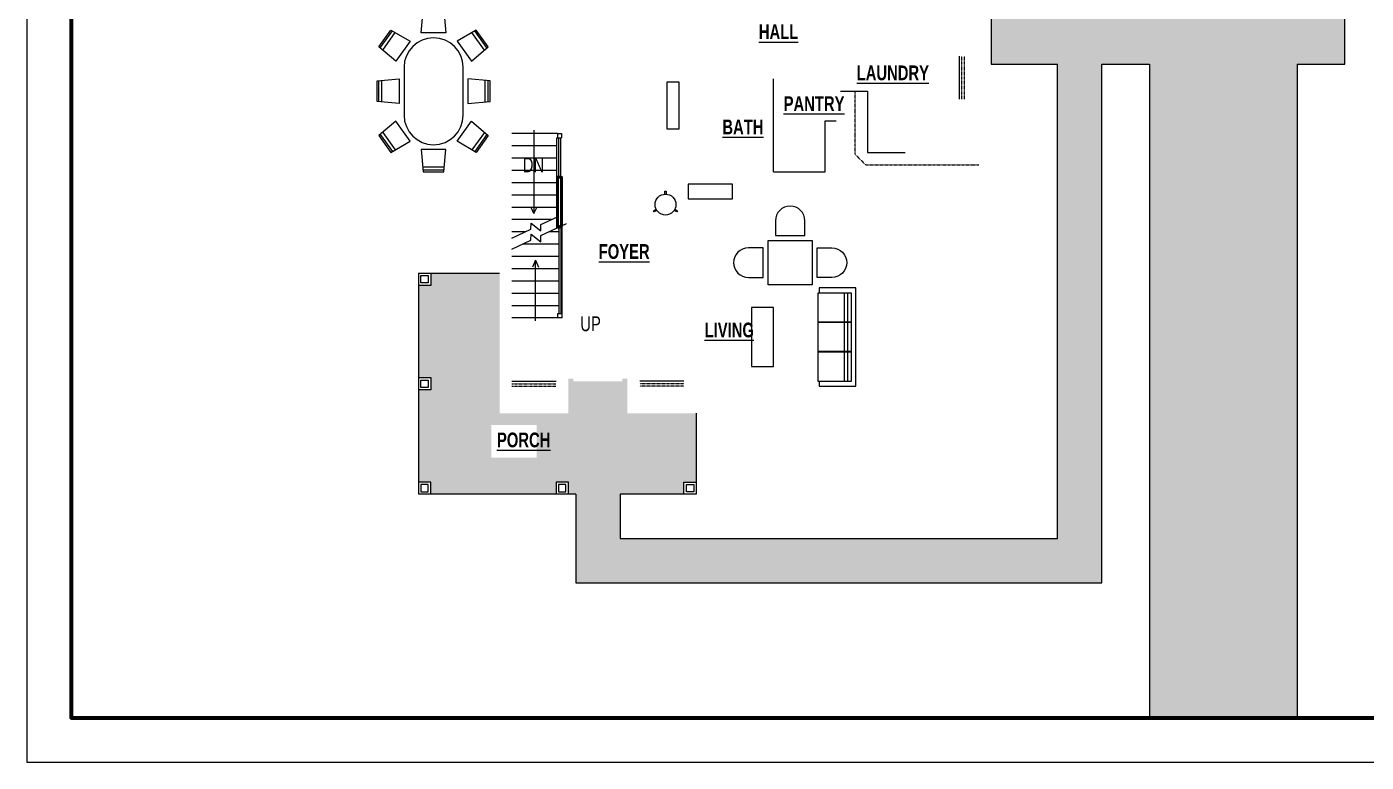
# Model space of a CAD drawing. Header units: inches. Extents: x 43 to 7578, y 1297 to 3809.
# Drawn here: x 43 to 1133, y 2657 to 3255 of the extents above; entities that cross this region are included whole.
import ezdxf

# ---------------------------------------------------------------- set-up
doc = ezdxf.new("R2010")
doc.units = ezdxf.units.IN
doc.header["$LTSCALE"] = 0.5
doc.header["$MEASUREMENT"] = 0
doc.linetypes.add('HIDDEN2', pattern=[0.1875, 0.125, -0.0625])
doc.layers.add('A-Wall', color=113, linetype='Continuous', lineweight=50)
doc.layers.add('I-Furn', color=30, linetype='Continuous', lineweight=18)
doc.styles.add('Annotative', font='romans.shx', dxfattribs={"width": 0.75})

# ---------------------------------------------------------------- blocks, each defined once
blk = doc.blocks.new('I_FURN_CHAIR_SHAKER BENCH_P')
at = {"color": 0, "linetype": 'ByBlock', "lineweight": -2}
blk.add_lwpolyline([(10, -19), (10, 19), (0, 19), (0, -19)], close=True, dxfattribs=at)
at = {"layer": 'Defpoints', "color": 0, "linetype": 'ByBlock', "lineweight": -2}
for p in [(0, 19), (5, 0), (10, 0), (0, -19)]:
    blk.add_point(p, dxfattribs=at)
blk = doc.blocks.new('*U421')
at = {"layer": 'I-Furn', "color": 30, "linetype": 'Continuous', "lineweight": 18}
blk.add_blockref('I_FURN_CHAIR_SHAKER BENCH_P', (0, 0), dxfattribs=at)
blk = doc.blocks.new('I_FURN_TABLE_SHAKER CANDLE_P')
at = {"color": 0, "linetype": 'ByBlock', "lineweight": -2}
for points in [[(-4.7, 7.1), (-5.9, 9.3), (-5.1, 9.8), (-3.8, 7.6)], [(8.5, 0.5), (11, 0.5), (11, -0.5), (8.5, -0.5)], [(-3.8, -7.6), (-5.1, -9.8), (-5.9, -9.3), (-4.7, -7.1)]]:
    blk.add_lwpolyline(points, dxfattribs=at)
blk.add_circle((0, 0), 8.5, dxfattribs=at)
blk = doc.blocks.new('*U422')
at = {"layer": 'I-Furn', "color": 30, "linetype": 'Continuous', "lineweight": 18}
blk.add_blockref('I_FURN_TABLE_SHAKER CANDLE_P', (0, 0), dxfattribs=at)
blk = doc.blocks.new('I_FURN_TABLE_COFFEE TABLE_P')
at = {"color": 0, "linetype": 'ByBlock', "lineweight": -2}
blk.add_lwpolyline([(-24, 9), (-24, -9), (24, -9), (24, 9)], close=True, dxfattribs=at)
at = {"layer": 'Defpoints', "color": 0, "linetype": 'ByBlock', "lineweight": -2}
for p in [(-24, 9), (24, 9), (-24, -9), (24, -9)]:
    blk.add_point(p, dxfattribs=at)
blk = doc.blocks.new('*U423')
at = {"layer": 'I-Furn', "color": 30, "linetype": 'Continuous', "lineweight": 18}
blk.add_blockref('I_FURN_TABLE_COFFEE TABLE_P', (0, 0), dxfattribs=at)
blk = doc.blocks.new('I_FURN_CHAIR_CHAIR 6_P')
at = {"color": 0, "linetype": 'ByBlock', "lineweight": -2}
blk.add_lwpolyline([(12, -12), (24, -12), (24, 12), (12, 12, 1)], format="xyb", close=True, dxfattribs=at)
at = {"layer": 'Defpoints', "color": 0, "linetype": 'ByBlock', "lineweight": -2}
for p in [(0, 12), (12, 0), (24, 0), (0, -12)]:
    blk.add_point(p, dxfattribs=at)
blk = doc.blocks.new('*U424')
at = {"layer": 'I-Furn', "color": 30, "linetype": 'Continuous', "lineweight": 18}
blk.add_blockref('I_FURN_CHAIR_CHAIR 6_P', (0, 0), dxfattribs=at)
blk = doc.blocks.new('*U425')
at = {"layer": 'I-Furn', "color": 30, "linetype": 'Continuous', "lineweight": 18, "extrusion": (0, 0, -1), "xscale": -1, "zscale": -1}
blk.add_blockref('I_FURN_CHAIR_CHAIR 6_P', (0, 0), dxfattribs=at)
blk = doc.blocks.new('I_FURN_CHAIR_DINING SIDE_P')
at = {"color": 0, "linetype": 'ByBlock', "lineweight": -2}
for p, q in [((0.081, 0.426), (0.081, -0.426)), ((0.224, 0.437), (0.224, -0.437))]:
    blk.add_line(p, q, dxfattribs=at)
blk.add_lwpolyline([(1, 0.5), (0, 0.419), (0, -0.419), (1, -0.5)], close=True, dxfattribs=at)
at = {"layer": 'Defpoints', "color": 0, "linetype": 'ByBlock', "lineweight": -2}
for p in [(0, 0.5), (0, -0.5), (0.5, 0), (1, 0)]:
    blk.add_point(p, dxfattribs=at)
blk = doc.blocks.new('*U426')
at = {"layer": 'I-Furn', "color": 30, "linetype": 'Continuous', "lineweight": 18, "extrusion": (0, 0, -1), "xscale": -18, "yscale": 20, "zscale": -18}
blk.add_blockref('I_FURN_CHAIR_DINING SIDE_P', (0, 0), dxfattribs=at)
blk = doc.blocks.new('*U427')
at = {"layer": 'I-Furn', "color": 30, "linetype": 'Continuous', "lineweight": 18, "xscale": 18, "yscale": 20, "zscale": 18}
blk.add_blockref('I_FURN_CHAIR_DINING SIDE_P', (0, 0), dxfattribs=at)
blk = doc.blocks.new('*U428')
at = {"layer": 'I-Furn', "color": 30, "linetype": 'Continuous', "lineweight": 18, "xscale": 18, "yscale": 20, "zscale": 18}
blk.add_blockref('I_FURN_CHAIR_DINING SIDE_P', (0, 0), dxfattribs=at)
blk = doc.blocks.new('*U429')
at = {"layer": 'I-Furn', "color": 30, "linetype": 'Continuous', "lineweight": 18, "xscale": 18, "yscale": 20, "zscale": 18}
blk.add_blockref('I_FURN_CHAIR_DINING SIDE_P', (0, 0), dxfattribs=at)
blk = doc.blocks.new('*U432')
at = {"layer": 'I-Furn', "color": 30, "linetype": 'Continuous', "lineweight": 18}
blk.add_blockref('I_FURN_CHAIR_CHAIR 6_P', (0, 0), dxfattribs=at)
blk = doc.blocks.new('I_FURN_TABLE_OVAL_P')
at = {"color": 0, "linetype": 'ByBlock', "lineweight": -2}
blk.add_lwpolyline([(-19.5, 24, 1), (-19.5, -24), (19.5, -24, 1), (19.5, 24)], format="xyb", close=True, dxfattribs=at)
at = {"layer": 'Defpoints', "color": 0, "linetype": 'ByBlock', "lineweight": -2}
for p in [(-43.5, 24), (43.5, 24), (-43.5, -24), (43.5, -24)]:
    blk.add_point(p, dxfattribs=at)
blk = doc.blocks.new('*U433')
at = {"layer": 'I-Furn', "color": 30, "linetype": 'Continuous', "lineweight": 18}
blk.add_blockref('I_FURN_TABLE_OVAL_P', (0, 0), dxfattribs=at)
blk = doc.blocks.new('I_FURN_TABLE_RECTANGULAR 36X36_P')
at = {"color": 0, "linetype": 'ByBlock', "lineweight": -2}
blk.add_lwpolyline([(-0.5, -0.5), (-0.5, 0.5), (0.5, 0.5), (0.5, -0.5)], close=True, dxfattribs=at)
at = {"layer": 'Defpoints', "color": 0, "linetype": 'ByBlock', "lineweight": -2}
for p in [(-0.5, 0.5), (0.5, 0.5), (-0.5, -0.5), (0.5, -0.5)]:
    blk.add_point(p, dxfattribs=at)
blk = doc.blocks.new('*U434')
at = {"layer": 'I-Furn', "color": 30, "linetype": 'Continuous', "lineweight": 18, "xscale": 36, "yscale": 36, "zscale": 29}
blk.add_blockref('I_FURN_TABLE_RECTANGULAR 36X36_P', (0, 0), dxfattribs=at)
blk = doc.blocks.new('I_FURN_BOOK_5 SHELVES_P')
at = {"color": 0, "linetype": 'ByBlock', "lineweight": -2}
blk.add_lwpolyline([(12, 18), (0, 18), (0, -18), (12, -18)], close=True, dxfattribs=at)
at = {"layer": 'Defpoints', "color": 0, "linetype": 'ByBlock', "lineweight": -2}
for p in [(0, 18), (0, -18)]:
    blk.add_point(p, dxfattribs=at)
blk = doc.blocks.new('*U435')
at = {"layer": 'I-Furn', "color": 30, "linetype": 'Continuous', "lineweight": 18}
blk.add_blockref('I_FURN_BOOK_5 SHELVES_P', (0, 0), dxfattribs=at)
blk = doc.blocks.new('I_FURN_SOFA_LONG_P')
at = {"color": 0, "linetype": 'ByBlock', "lineweight": -2}
for p, q in [((6.6, 35.8), (6.6, 12.2)), ((9.2, 35.8), (9.2, 12.2)), ((3.7, 12.2), (31, 12.2)), ((3.7, 11.8), (31, 11.8)), ((6.6, 11.8), (6.6, -11.8)), ((9.2, 11.8), (9.2, -11.8)), ((3.7, -11.8), (31, -11.8)), ((3.7, -12.2), (31, -12.2)), ((6.6, -12.2), (6.6, -35.8)), ((9.2, -12.2), (9.2, -35.8))]:
    blk.add_line(p, q, dxfattribs=at)
blk.add_lwpolyline([(0, 40), (0, -40), (30, -40), (30, -35.8), (31, -35.8), (31, 35.8), (30, 35.8), (30, 40)], close=True, dxfattribs=at)
blk.add_lwpolyline([(30, 35.8), (3.7, 35.8), (3.7, -35.8), (30, -35.8)], dxfattribs=at)
at = {"layer": 'Defpoints', "color": 0, "linetype": 'ByBlock', "lineweight": -2}
for p in [(0, 40), (0, -40)]:
    blk.add_point(p, dxfattribs=at)
blk = doc.blocks.new('*U436')
at = {"layer": 'I-Furn', "color": 30, "linetype": 'Continuous', "lineweight": 18}
blk.add_blockref('I_FURN_SOFA_LONG_P', (0, 0), dxfattribs=at)
blk = doc.blocks.new('*U437')
at = {"layer": 'I-Furn', "color": 30, "linetype": 'Continuous', "lineweight": 18, "extrusion": (0, 0, -1), "xscale": -18, "yscale": 20, "zscale": -18}
blk.add_blockref('I_FURN_CHAIR_DINING SIDE_P', (0, 0), dxfattribs=at)
blk = doc.blocks.new('*U438')
at = {"layer": 'I-Furn', "color": 30, "linetype": 'Continuous', "lineweight": 18, "extrusion": (0, 0, -1), "xscale": -18, "yscale": 20, "zscale": -18}
blk.add_blockref('I_FURN_CHAIR_DINING SIDE_P', (0, 0), dxfattribs=at)
blk = doc.blocks.new('*U439')
at = {"layer": 'I-Furn', "color": 30, "linetype": 'Continuous', "lineweight": 18, "xscale": 18, "yscale": 20, "zscale": 18}
blk.add_blockref('I_FURN_CHAIR_DINING SIDE_P', (0, 0), dxfattribs=at)
blk = doc.blocks.new('*U440')
at = {"layer": 'I-Furn', "color": 30, "linetype": 'Continuous', "lineweight": 18, "extrusion": (0, 0, -1), "xscale": -18, "yscale": 20, "zscale": -18}
blk.add_blockref('I_FURN_CHAIR_DINING SIDE_P', (0, 0), dxfattribs=at)

msp = doc.modelspace()

# ---------------------------------------------------------------- hatches: boundary and pattern name
h = msp.add_hatch()
h.set_pattern_fill('AR-CONC', color=256, angle=90)
h.set_pattern_definition([(140, (0, 0), (0.627521, 7.172602), [0.75, -8.25]), (85, (0, 0), (-7.521921, -1.387513), [0.6, -6.6]), (190.45144, (0.052, 0.598), (-6.8944, 5.785088), [0.637402, -7.011421]), (136.1842, (-2, 1e-16), (1.655193, 10.672413), [1.125, -12.375]), (186.63564, (-1.862, 0.889), (-9.741186, 9.34662), [0.956103, -10.517138]), (81.18416, (-2, 1e-16), (-9.741186, 9.34662), [0.9, -9.9]), (111, (-1.5, 1), (4.026189, 5.9690705), [0.75, -8.25]), (56, (-1.5, 1), (-7.2515, 2.433153), [0.6, -6.6]), (161.45144, (-1.1645, 1.4974), (-3.225312, 8.402224), [0.637402, -7.011421]), (127.5, (0, 0), (-3.3289385, 0.1215986), [0, -6.52, 0, -6.7, 0, -6.625]), (97.5, (0, 0), (-3.944117, 2.6306954), [0, -3.82, 0, -6.37, 0, -2.525]), (57.5, (-1e-16, -2.23), (0.2255487, 5.3382244), [0, -2.5, 0, -7.8, 0, -10.35]), (47.5, (-2e-16, -3.23), (-1.00105, 5.8318617), [0, -3.25, 0, -5.18, 0, -7.35])])
h.paths.add_polyline_path([(1076.53798, 3225.03792), (1115.53798, 3225.03792), (1115.53798, 3362.03792), (1115.53798, 3482.03792), (1115.53798, 3633.03792), (911.53798, 3633.03792), (911.53798, 3609.03792), (911.53798, 3585.03792), (900.91298, 3585.03792), (900.91298, 3441.03792), (901.53798, 3441.03792), (911.53798, 3441.03792), (911.53798, 3417.03792), (863.53798, 3417.03792), (863.53798, 3393.03792), (852.91298, 3393.03792), (852.91298, 3297.03792), (853.53798, 3297.03792), (863.53798, 3297.03792), (863.53798, 3273.03792), (827.53798, 3273.03792), (827.53798, 3237.03792), (827.53798, 3225.03792), (881.53798, 3225.03792), (881.53798, 2839.03792), (525.53798, 2839.03792), (525.53798, 2875.03792), (577.55668, 2875.03792), (577.55668, 2885.03792), (587.55668, 2885.03792), (587.55668, 2941.03792), (531.53798, 2941.03792), (531.53798, 2969.03792), (527.53798, 2969.03792), (527.53798, 2967.03792), (487.53798, 2967.03792), (487.53798, 2969.03792), (483.53798, 2969.03792), (483.53798, 2941.03792), (427.53798, 2941.03792), (427.53798, 3055.03792), (371.53798, 3055.03792), (371.53798, 3045.03792), (361.53798, 3045.03792), (361.53798, 2970.03792), (371.53798, 2970.03792), (371.53798, 2960.03792), (361.53798, 2960.03792), (361.53798, 2885.03792), (371.53798, 2885.03792), (371.53798, 2875.03792), (473.53798, 2875.03792), (473.53798, 2885.03792), (483.53798, 2885.03792), (483.53798, 2875.03792), (489.53798, 2875.03792), (489.53798, 2803.03792), (917.53798, 2803.03792), (917.53798, 3225.03792), (956.53798, 3225.03792), (956.53798, 2693.07749), (1076.53798, 2693.07749)])
h.paths.add_polyline_path([(457.68831, 2904.88318), (457.68831, 2931.53928), (420.85598, 2931.53928), (420.85598, 2904.88318)], flags=16)

# ---------------------------------------------------------------- linework, layer by layer
for p, q in [((1115.53798, 3225.03792), (1115.53798, 3362.03792)), ((827.53798, 3273.03792), (827.53798, 3237.03792)), ((801.53798, 3231.53792), (801.53798, 3196.53792)), ((827.53798, 3237.03792), (827.53798, 3225.03792)), ((827.53798, 3225.03792), (881.53798, 3225.03792)), ((881.53798, 2839.03792), (881.53798, 3225.03792)), ((917.53798, 2803.03792), (917.53798, 3225.03792)), ((917.53798, 3225.03792), (956.53798, 3225.03792)), ((956.53798, 3225.03792), (956.53798, 2693.07749)), ((1076.53798, 3225.03792), (1076.53798, 2693.07749)), ((1076.53798, 3225.03792), (1115.53798, 3225.03792)), ((650.53798, 3137.53792), (650.53798, 3213.03792)), ((705.03798, 3203.03792), (727.03798, 3203.03792)), ((727.03798, 3203.03792), (727.03798, 3153.03792)), ((692.53798, 3137.53792), (692.53798, 3179.03792)), ((692.53798, 3179.03792), (701.53798, 3179.03792)), ((474.53799, 3168.53792), (437.53798, 3168.53792)), ((474.03799, 3133.03792), (474.03799, 3165.03792)), ((474.03799, 3133.03792), (474.03799, 3165.03792)), ((474.03799, 3165.03792), (474.53799, 3165.03792)), ((474.53799, 3168.53792), (474.53799, 3165.03792)), ((474.53799, 3168.53792), (478.03799, 3168.53792)), ((474.53799, 3165.03792), (478.03799, 3165.03792)), ((475.53799, 3165.03792), (475.53799, 3133.03792)), ((477.03799, 3165.03792), (477.03799, 3133.03792)), ((478.03799, 3168.53792), (478.03799, 3165.03792)), ((474.03799, 3158.53792), (437.53798, 3158.53792)), ((727.03798, 3153.03792), (757.53798, 3153.03792)), ((474.03799, 3148.53792), (437.53798, 3148.53792)), ((474.03799, 3138.53792), (437.53798, 3138.53792)), ((474.53799, 3128.53792), (437.53798, 3128.53792)), ((474.53799, 3133.03792), (474.03799, 3133.03792)), ((650.53798, 3137.53792), (692.53798, 3137.53792)), ((474.53799, 3118.53792), (437.53798, 3118.53792)), ((474.53799, 3108.53792), (437.53798, 3108.53792)), ((455.45119, 3103.42466), (452.91548, 3108.86251)), ((469.67671, 3098.53792), (437.53798, 3098.53792)), ((448.23164, 3088.53792), (437.53798, 3088.53792)), ((476.03799, 3088.53792), (467.5322, 3088.53792)), ((476.03799, 3022.03792), (476.03799, 3092.50423)), ((477.53799, 3022.03792), (477.53799, 3093.2037)), ((478.53799, 3088.53792), (477.53799, 3088.53792)), ((478.53799, 3018.53792), (478.53799, 3093.67)), ((476.03799, 3078.53792), (446.08713, 3078.53792)), ((478.53799, 3078.53792), (477.53799, 3078.53792)), ((478.53799, 3078.53792), (477.53799, 3078.53792)), ((476.03799, 3068.53792), (437.53798, 3068.53792)), ((456.78799, 3065.43878), (454.25228, 3060.00094)), ((456.78799, 3016.29328), (456.78799, 3065.43878)), ((456.78799, 3065.43878), (459.3237, 3060.00094)), ((478.53799, 3068.53792), (477.53799, 3068.53792)), ((361.53798, 3055.03792), (361.53798, 2875.03792)), ((361.53798, 3055.03792), (427.53798, 3055.03792)), ((476.03799, 3058.53792), (437.53798, 3058.53792)), ((478.53799, 3058.53792), (477.53799, 3058.53792)), ((476.03799, 3048.53792), (437.53798, 3048.53792)), ((478.53799, 3048.53792), (477.53799, 3048.53792)), ((478.53799, 3048.53792), (477.53799, 3048.53792)), ((476.03799, 3038.53792), (437.53798, 3038.53792)), ((478.53799, 3038.53792), (477.53799, 3038.53792)), ((476.03799, 3028.53792), (437.53798, 3028.53792)), ((475.03799, 3022.03792), (478.53799, 3022.03792)), ((475.03799, 3018.53792), (475.03799, 3022.03792)), ((478.53799, 3028.53792), (477.53799, 3028.53792)), ((478.53799, 3018.53792), (437.53798, 3018.53792)), ((437.53798, 2967.03792), (473.53798, 2967.03792)), ((577.53798, 2967.03792), (541.53798, 2967.03792)), ((587.55668, 2941.03792), (587.55668, 2875.03792)), ((489.53798, 2875.03792), (361.53798, 2875.03792)), ((489.53798, 2875.03792), (489.53798, 2803.03792)), ((587.55668, 2875.03792), (525.53798, 2875.03792)), ((525.53798, 2875.03792), (525.53798, 2839.03792)), ((525.53798, 2839.03792), (881.53798, 2839.03792)), ((489.53798, 2803.03792), (917.53798, 2803.03792))]:
    msp.add_line(p, q)
at = {"linetype": 'HIDDEN2'}
for p, q in [((803.53798, 3231.53792), (803.53798, 3196.53792)), ((805.53798, 3231.53792), (805.53798, 3196.53792)), ((717.03798, 3151.5232), (717.03798, 3203.03792)), ((717.03798, 3151.5232), (725.52327, 3143.03792)), ((725.52327, 3143.03792), (817.53798, 3143.03792)), ((437.53798, 2965.03792), (473.53798, 2965.03792)), ((577.53798, 2965.03792), (541.53798, 2965.03792)), ((437.53798, 2963.03792), (473.53798, 2963.03792)), ((577.53798, 2963.03792), (541.53798, 2963.03792))]:
    msp.add_line(p, q, dxfattribs=at)
for points in [[(42.74877, 3809.07749), (42.74877, 2657.07749), (1770.74877, 2657.07749), (1770.74877, 3809.07749)], [(363.53798, 3053.03792), (369.53798, 3053.03792), (369.53798, 3047.03792), (363.53798, 3047.03792)], [(363.53798, 2968.03792), (369.53798, 2968.03792), (369.53798, 2962.03792), (363.53798, 2962.03792)], [(363.53798, 2877.03792), (369.53798, 2877.03792), (369.53798, 2883.03792), (363.53798, 2883.03792)], [(475.53798, 2877.03792), (481.53798, 2877.03792), (481.53798, 2883.03792), (475.53798, 2883.03792)], [(585.55668, 2877.03792), (579.55668, 2877.03792), (579.55668, 2883.03792), (585.55668, 2883.03792)]]:
    msp.add_lwpolyline(points, close=True)
at = {"lineweight": 70}
msp.add_lwpolyline([(78.74877, 3773.07749), (78.74877, 2693.07749), (1734.74877, 2693.07749), (1734.74877, 3773.07749)], close=True, dxfattribs=at)
for points in [[(455.45119, 3171.31373), (455.45119, 3103.42466), (457.9869, 3108.86251)], [(437.53798, 3083.55139), (452.9596, 3090.74261), (453.09701, 3095.77188), (460.97896, 3089.51689), (461.11637, 3094.54617), (474.53799, 3100.80477)], [(437.53798, 3074.55139), (452.9596, 3081.74261), (453.09701, 3086.77188), (460.97896, 3080.51689), (461.11637, 3085.54617), (482.09647, 3095.32935)], [(371.53798, 3055.03792), (371.53798, 3045.03792), (361.53798, 3045.03792)], [(361.53798, 2970.03792), (371.53798, 2970.03792), (371.53798, 2960.03792), (361.53798, 2960.03792)], [(371.53798, 2875.03792), (371.53798, 2885.03792), (361.53798, 2885.03792)], [(483.53798, 2875.03792), (483.53798, 2885.03792), (473.53798, 2885.03792), (473.53798, 2875.03792)], [(577.55668, 2875.03792), (577.55668, 2885.03792), (587.55668, 2885.03792)]]:
    msp.add_lwpolyline(points)
at = {"layer": 'A-Wall'}
msp.add_lwpolyline([(474.53799, 3091.80477), (474.53799, 3091.80477), (478.03799, 3093.43685), (478.03799, 3133.03792), (474.53799, 3133.03792), (474.53799, 3091.80477)], dxfattribs=at)

# ---------------------------------------------------------------- block references
at = {"layer": 'I-Furn', "color": 30, "linetype": 'Continuous', "lineweight": 18, "xscale": -1}
for name, p, rotation in [('*U440', (373.78798, 3268.53792), 90), ('*U437', (334.17912, 3245.99203), 144.4599999999999), ('*U438', (327.78798, 3203.03792), 180), ('*U426', (413.39685, 3160.08381), 324.46)]:
    msp.add_blockref(name, p, dxfattribs=dict(at, rotation=rotation))
at = {"layer": 'I-Furn', "color": 30, "linetype": 'Continuous', "lineweight": 18}
for name, p, rotation in [('*U427', (413.39685, 3245.99203), 215.54), ('*U433', (373.78798, 3203.03792), 90), ('*U439', (419.78798, 3203.03792), 180), ('*U421', (573.55668, 3191.33894), 180), ('*U428', (334.17912, 3160.08381), 35.53999999999996), ('*U429', (373.78798, 3137.53792), 90), ('*U422', (562.55668, 3110.78792), 90), ('*U435', (599.05668, 3115.53792), 90), ('*U432', (664.02333, 3109.53792), 269.9999999999999), ('*U436', (717.53798, 3003.03792), 180), ('*U423', (641.53798, 3003.03792), 269.9999999999999)]:
    msp.add_blockref(name, p, dxfattribs=dict(at, rotation=rotation))
for name, p in [('*U424', (618.02333, 3063.53792)), ('*U434', (664.02333, 3063.53792))]:
    msp.add_blockref(name, p, dxfattribs=at)
at = {"layer": 'I-Furn', "color": 30, "linetype": 'Continuous', "lineweight": 18, "xscale": -1}
msp.add_blockref('*U425', (710.02333, 3063.53792), dxfattribs=at)

# ---------------------------------------------------------------- texts
at = {"char_height": 12, "attachment_point": 1, "style": 'Annotative'}
for s, width, insert in [('{\\fCityBlueprint|b1|i0|c2|p2;\\LHALL}', 8.1742552, (638.51573, 3257.39382)), ('{\\fCityBlueprint|b1|i0|c2|p2;\\LLAUNDRY}', 14.911176, (718.14708, 3223.97417)), ('{\\fCityBlueprint|b1|i0|c2|p2;\\LPANTRY}', 4.5, (658.70886, 3198.89628)), ('{\\fCityBlueprint|b1|i0|c2|p2;\\LBATH}', 10.4880996, (608.84951, 3179.92716)), ('{\\fCityBlueprint|b1|i0|c2|p2;\\LFOYER}', 4.5, (508.18203, 3078.62246)), ('{\\fCityBlueprint|b1|i0|c2|p2;\\LLIVING}', 12.008048, (594.40099, 3014.75583)), ('{\\fCityBlueprint|b1|i0|c2|p2;\\LPORCH}', 12.0696729, (425.39198, 2925.28325))]:
    msp.add_mtext_dynamic_manual_height_columns(s, width=width, gutter_width=22.5, heights=[0], dxfattribs=dict(at, insert=insert))
at = {"char_height": 12, "attachment_point": 5, "style": 'Annotative'}
for s, width, insert in [('{\\fCityBlueprint|b0|i0|c2|p2;DN}', 14.4375, (455.08319, 3143.04272)), ('{\\fCityBlueprint|b0|i0|c2|p2;UP}', 6, (501.56381, 3013.71505))]:
    msp.add_mtext_dynamic_manual_height_columns(s, width=width, gutter_width=22.5, heights=[0], dxfattribs=dict(at, insert=insert)).dxf.set("width", 28.875)

doc.saveas('drawing.dxf')
